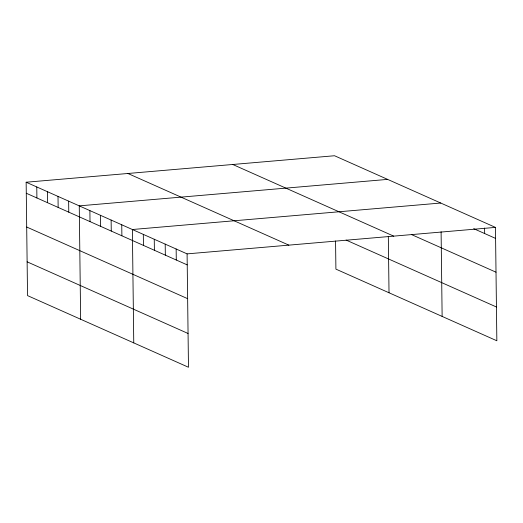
<?xml version="1.0" encoding="UTF-8"?>
<svg xmlns="http://www.w3.org/2000/svg" width="523" height="523" viewBox="0 0 523 523"><rect width="100%" height="100%" fill="white"/><g stroke="black" fill="none" stroke-linecap="round" stroke-linejoin="round"><path stroke-width="0.78" d="M26.15 182.226L187.09 253.877L188.476 367.257L27.536 295.606L26.15 182.226L334.524 155.743L495.464 227.394L496.85 340.774L335.91 269.123L335.563 240.979M387.635 179.389L79.261 205.866L80.647 319.252M440.745 203.035L132.371 229.512L133.757 342.892M187.09 253.877L495.464 227.394M473.714 228.669L495.601 238.416M411.549 234.592L496.013 272.195M232.761 164.484L393.701 236.135M346.115 240.077L496.438 306.994M127.913 173.486L288.853 245.137M26.287 193.242L187.227 264.893M26.699 227.021L187.639 298.672M27.124 261.827L188.064 333.478M484.586 228.035L484.658 233.539M441.098 231.748L442.131 316.415M388.328 236.331L389.02 292.769M176.146 249L176.284 260.023M165.203 244.13L165.34 255.152M154.259 239.259L154.396 250.275M143.315 234.382L143.452 245.405M121.748 224.785L121.885 235.801M111.124 220.059L111.262 231.074M100.508 215.326L100.638 226.348M89.884 210.599L90.015 221.615M68.637 201.139L68.775 212.161M58.014 196.413L58.151 207.428M47.397 191.68L47.528 202.702M36.773 186.953L36.904 197.975"/></g></svg>
